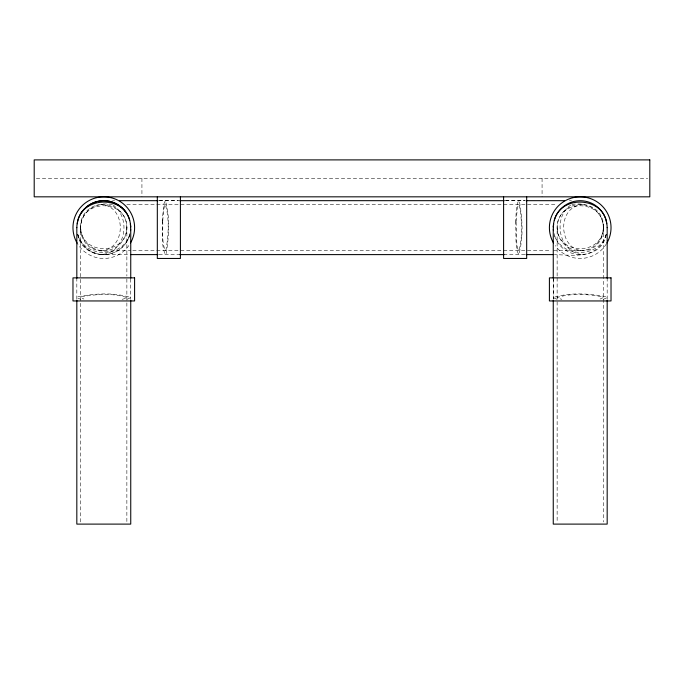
<?xml version="1.0" encoding="UTF-8"?>
<svg xmlns="http://www.w3.org/2000/svg" width="684" height="684" viewBox="0 0 684 684"><rect width="100%" height="100%" fill="white"/><g stroke="black" fill="none" stroke-linecap="round" stroke-linejoin="round"><path stroke-width="0.51" stroke-dasharray="3.42 2.56" d="M80.695 521.969L80.695 227.516C80.455 198.899 126.335 198.369 126.865 226.926L126.865 276.062M126.865 226.926C127.104 255.534 81.234 256.072 80.695 227.516M557.135 276.062L557.135 226.926C557.665 198.369 603.544 198.899 603.305 227.516L603.305 521.969M603.305 227.516C602.766 256.072 556.896 255.534 557.135 226.926M606.349 234.27C601.185 259.595 573.91 255.158 554.382 254.602M129.917 233.518C123.924 258.355 84.491 258.817 77.831 234.176M606.169 234.176C599.509 258.817 560.076 258.355 554.083 233.518M570.73 205.097C551.74 218.179 559.384 254.337 583.803 254.602M127.309 299.224L130.747 297.531C114.125 292.205 94.794 293.504 77.643 296.745L76.822 297.625L80.609 299.301M600.056 299.053L603.305 297.617L602.595 296.865C587.907 294.086 571.362 292.974 557.135 297.54L557.845 298.284L561.872 299.293M603.391 299.301L607.178 297.625L606.357 296.745C589.206 293.504 569.875 292.205 553.253 297.531L556.691 299.224M583.213 204.559C553.758 206.012 559.238 257.543 588.975 249.857C600.313 245.941 605.699 232.56 602.92 221.368C600.09 207.004 584.41 202.096 571.499 204.559M122.128 299.293L126.155 298.284L126.865 297.54C112.638 292.974 96.093 294.086 81.405 296.865L80.695 297.617L83.944 299.053M112.501 204.559C96.213 201.566 80.524 209.364 80.319 227.336C80.37 235.116 83.773 242.88 90.185 247.48C102.352 254.653 117.477 248.754 130.678 250.729M100.249 250.729C126.651 250.524 127.096 205.491 100.787 204.559M77.651 234.27C80.156 252.345 104.763 261.921 116.973 246.967C127.421 235.125 126.164 214.656 113.27 205.097M36.337 178.362L647.663 178.362M112.544 200.677L114.587 200.677M159.064 200.677L178.669 200.677M505.331 200.677L524.936 200.677M569.413 200.677L571.456 200.677M159.415 200.711L178.31 200.711M505.69 200.711L524.585 200.711M126.865 204.559L557.135 204.559M132.756 250.729L551.244 250.729M553.322 250.729L583.751 250.729M100.197 254.602L129.618 254.602M158.945 254.602L180.405 254.576M503.595 254.576L525.056 254.602M607.178 277.866L607.178 299.182M557.135 277.866L557.135 521.969M553.288 277.866L553.288 298.848M553.253 278.927L553.253 299.182M542.07 178.362L542.07 196.83M141.93 178.362L141.93 196.83M130.712 278.91L130.747 299.182M126.865 278.927L126.865 521.969M76.822 277.866L76.822 299.182M606.383 243.914A30.814 30.814 0 0 1 555.169 245.59M606.229 234.612A26.933 26.933 0 0 1 554.202 234.612M128.831 245.59A30.814 30.814 0 0 1 77.095 243.051M129.798 234.612A26.933 26.933 0 0 1 77.771 234.612M129.242 236.544A26.967 26.967 0 0 1 77.737 234.621M515.685 221.009L516.027 241.435L517.181 251.173L518.737 254.602C523.662 237.835 522.439 218.735 519.464 201.506L518.652 200.677C515.351 206.705 516.463 214.34 515.685 221.009M516.121 221.967L516.839 244.179L517.395 247.788L518.729 250.729C522.944 236.365 521.901 220.017 519.353 205.268L518.66 204.559L517.335 207.808L516.121 221.967M162.313 220.316C162.732 231.602 160.902 244.034 165.263 254.602L166.067 253.781C169.051 236.553 170.265 217.452 165.348 200.677L163.784 204.114L162.313 220.316M162.741 221.368C163.108 231.038 161.535 241.674 165.272 250.729L165.956 250.019C168.512 235.27 169.555 218.914 165.34 204.559L164.647 205.268L163.45 211.1L162.741 221.368M568.678 247.634A23.085 23.085 0 0 0 603.305 227.644A23.085 23.085 0 0 0 568.678 207.654A23.085 23.085 0 0 0 568.678 247.634M92.237 247.634A23.085 23.085 0 0 0 126.865 227.644A23.085 23.085 0 0 0 92.237 207.654A23.085 23.085 0 0 0 92.237 247.634"/><path stroke-width="1.03" d="M77.292 223.762C80.037 196.804 122.932 194.247 129.729 220.257M553.253 226.874L553.689 224.044M554.271 220.257C561.068 194.247 603.963 196.804 606.708 223.762M119.709 200.677L158.013 200.677M179.738 200.677L504.262 200.677M525.987 200.677L564.291 200.677M130.661 254.602L157.893 254.602M179.738 254.61L504.262 254.61M526.107 254.602L553.339 254.602M130.311 224.044L130.747 226.874M607.178 227.558L607.178 278.371M607.178 300.25L607.178 524.106L553.253 524.106L553.253 300.25M553.253 229.285L553.253 278.183M526.68 196.83L526.68 258.458L503.595 258.458L503.595 196.83M180.405 196.83L180.405 258.458L157.32 258.458L157.32 196.83M130.747 229.285L130.747 278.183M130.747 300.25L130.747 524.106L76.822 524.106L76.822 300.25M76.822 227.558L76.822 278.371M553.527 243.051A30.814 30.814 0 0 1 580.22 196.83A30.814 30.814 0 0 1 606.905 243.051M553.45 230.662A26.933 26.933 0 0 1 578.707 200.754A26.933 26.933 0 0 1 607.153 227.644M77.095 243.051A30.814 30.814 0 0 1 103.78 196.83A30.814 30.814 0 0 1 130.473 243.051M76.847 227.644A26.933 26.933 0 0 1 105.293 200.754A26.933 26.933 0 0 1 130.55 230.662M80.43 214.16A26.967 26.967 0 0 1 84.713 208.577M85.44 207.885A26.967 26.967 0 0 1 126.617 213.305M649.8 159.894L34.2 159.894L34.2 196.83L649.8 196.83L649.8 159.894M134.594 277.866L72.974 277.866L72.974 300.951L134.594 300.951L134.594 277.866M611.026 277.866L549.406 277.866L549.406 300.951L611.026 300.951L611.026 277.866"/></g></svg>
